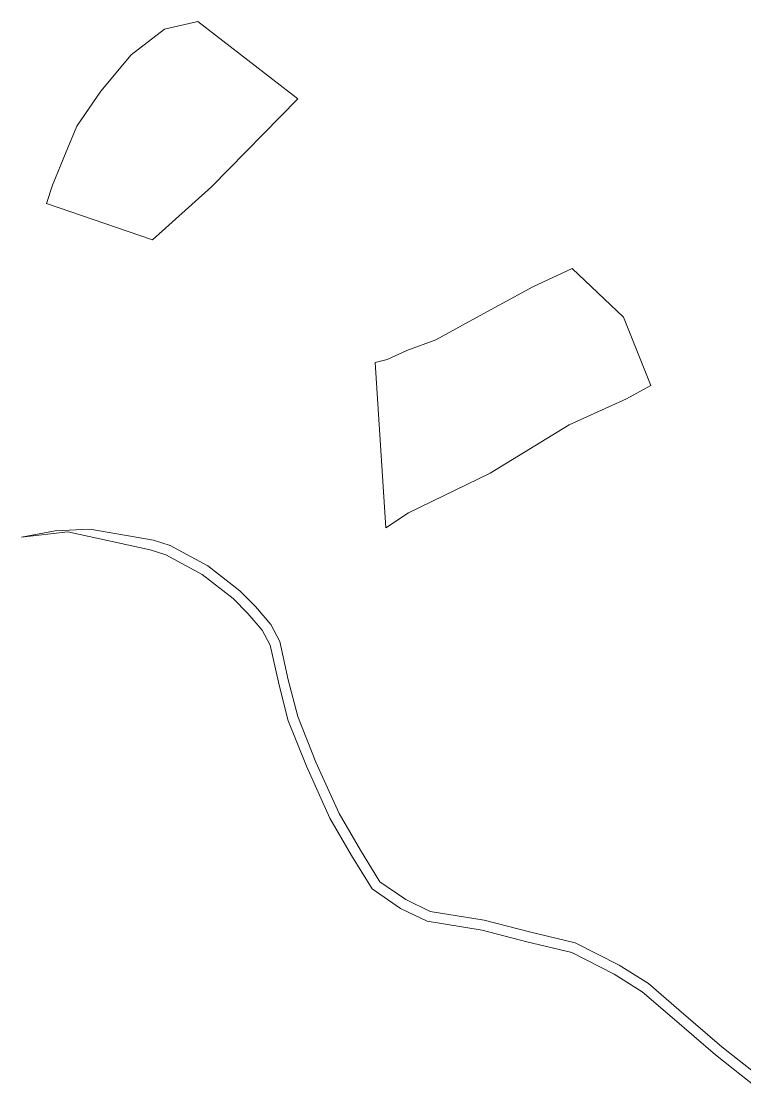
# Model space of a CAD drawing. Header units: metres. Extents: x 542555 to 550520, y 1840485 to 1846995.
# Drawn here: x 546572 to 546925, y 1840981 to 1841506 of the extents above; entities that cross this region are included whole.
import ezdxf

# ---------------------------------------------------------------- set-up
doc = ezdxf.new("R2010")
doc.units = ezdxf.units.M
doc.header["$MEASUREMENT"] = 0
doc.layers.add('Level 30', color=7, linetype='Continuous', lineweight=0)

msp = doc.modelspace()

# ---------------------------------------------------------------- linework, layer by layer
at = {"layer": 'Level 30', "color": 7, "linetype": 'Continuous', "lineweight": 0, "flags": 128}
for points in [[(546657.98, 1841505.58), (546706.82, 1841467.81), (546664.64, 1841424.87), (546635.77, 1841398.95), (546583.97, 1841416.72), (546586.93, 1841425.61), (546593.59, 1841441.9), (546598.77, 1841454.48), (546610.61, 1841471.52), (546625.41, 1841489.29), (546641.69, 1841501.88), (546657.98, 1841505.58)], [(546865.93, 1841361.18), (546879.25, 1841327.86), (546867.41, 1841321.2), (546839.29, 1841308.61), (546800.81, 1841284.91), (546760.84, 1841265.66), (546749.74, 1841258.26), (546744.56, 1841338.97), (546750.48, 1841340.45), (546760.1, 1841344.89), (546774.16, 1841350.08), (546790.44, 1841358.96), (546821.53, 1841375.99), (546840.77, 1841384.88), (546865.93, 1841361.18)]]:
    msp.add_lwpolyline(points, close=True, dxfattribs=at)
msp.add_lwpolyline([(546935.89, 1840980.98), (546910.74, 1841000.86), (546889.66, 1841019.12), (546875.06, 1841031.7), (546861.27, 1841040.22), (546840.59, 1841050.77), (546818.69, 1841056.05), (546796.83, 1841061.76), (546769.97, 1841066.08), (546757.02, 1841072.32), (546743.12, 1841081.91), (546733.05, 1841098.23), (546722.5, 1841116.46), (546710.99, 1841141.9), (546701.96, 1841164.52), (546697.28, 1841182.83), (546693.26, 1841201.01), (546689.45, 1841208.27), (546682.39, 1841216.47), (546675.15, 1841223.71), (546660.03, 1841235.46), (546642.39, 1841245), (546634.73, 1841247.55), (546594.48, 1841256.36), (546571.8, 1841253.78), (546571.8, 1841253.78), (546588.33, 1841256.74), (546605.25, 1841257.67), (546636.31, 1841252.29), (546644.38, 1841249.61), (546662.77, 1841239.66), (546678.46, 1841227.47), (546686.06, 1841219.87), (546693.61, 1841211.1), (546698, 1841202.74), (546702.14, 1841183.99), (546706.72, 1841166.07), (546715.59, 1841143.86), (546726.95, 1841118.75), (546737.34, 1841100.8), (546746.82, 1841085.43), (546759.54, 1841076.66), (546771.48, 1841070.9), (546797.86, 1841066.66), (546819.91, 1841060.9), (546842.34, 1841055.49), (546863.72, 1841044.58), (546878.02, 1841035.75), (546892.93, 1841022.9), (546913.93, 1841004.71), (546938.45, 1840985.33)], dxfattribs=at)

doc.saveas('drawing.dxf')
